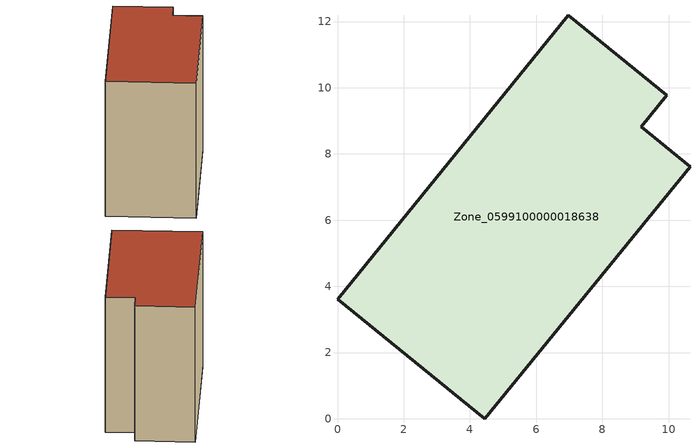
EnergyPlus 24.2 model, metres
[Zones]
Zone_0599100000018638
 floor ground (C_G): 0,3.62 6.96,12.19 9.95,9.77 9.18,8.82 10.65,7.62 4.45,0 z0
 wall outside (C_F): 6.96,12.19 0,3.62 4.45,0 10.65,7.62 9.18,8.82 9.95,9.77 6.96,12.19 z0:9.48
 roof outside (C_R): 0,3.62 4.45,0 10.65,7.62 9.18,8.82 9.95,9.77 6.96,12.19 z9.48
[BUILDING]
Pand.0599100000018638: North Axis=0; Terrain=City; Loads Convergence Tolerance Value=0.04; Temperature Convergence Tolerance Value=0.4; Solar Distribution=FullExterior; Maximum Number of Warmup Days=25; Minimum Number of Warmup Days=1
[Site:Location]
Rotterdam.The.Hague.AP_ZH_NLD Design_Conditions: Latitude=51.96; Longitude=4.45; Time Zone=1; Elevation=-4.5
[SITE:GROUNDTEMPERATURE:BUILDINGSURFACE]
18, 18, 18, 18, 18, 18, 18, 18, 18, 18, 18, 18
[MATERIAL] Thermal Absorptance=0.9; Solar Absorptance=0.7; Visible Absorptance=0.7
Name | Roughness | Thickness | Conductivity | Density | Specific Heat
G.TI.1946 | MediumSmooth | 0.15 | 1 | 540 | 1210
F.TI.1946 | Rough | 0.3 | 0.857143 | 1920 | 840
R.TI.1946 | MediumRough | 0.2 | 0.1 | 1500 | 1000
[CONSTRUCTION]
C_G: G.TI.1946
C_F: F.TI.1946
C_R: R.TI.1946
[ZONE]
Zone_0599100000018638: Type=1; Multiplier=1; Ceiling Height=Autocalculate; Volume=Autocalculate; Floor Area=autocalculate; Part of Total Floor Area=Yes
[ZONEINFILTRATION:DESIGNFLOWRATE]
Infil_Zone_0599100000018638: Zone or ZoneList or Space or SpaceList=Zone_0599100000018638; Schedule=AlwaysOn; Design Flow Rate Calculation Method=Flow/Area; Flow Rate per Floor Area=0.003; Constant Term Coefficient=1; Temperature Term Coefficient=0; Velocity Term Coefficient=0; Velocity Squared Term Coefficient=0
[HVACTEMPLATE:ZONE:IDEALLOADSAIRSYSTEM]
Zone_0599100000018638: Maximum Heating Supply Air Temperature=50; Minimum Cooling Supply Air Temperature=13; Maximum Heating Supply Air Humidity Ratio=0.0156; Minimum Cooling Supply Air Humidity Ratio=0.0077; Heating Limit=NoLimit; Cooling Limit=NoLimit; Dehumidification Control Type=ConstantSensibleHeatRatio; Cooling Sensible Heat Ratio=0.7; Dehumidification Setpoint=60; Humidification Control Type=None; Humidification Setpoint=30; Outdoor Air Method=None; Outdoor Air Flow Rate per Person=0.00944; Outdoor Air Flow Rate per Zone Floor Area=0; Outdoor Air Flow Rate per Zone=0; Demand Controlled Ventilation Type=None; Outdoor Air Economizer Type=NoEconomizer; Heat Recovery Type=None; Sensible Heat Recovery Effectiveness=0.7; Latent Heat Recovery Effectiveness=0.65
[ZONECONTROL:THERMOSTAT]
ThermostatControl_Zone_0599100000018638: Zone or ZoneList=Zone_0599100000018638; Control Type Schedule=DualSetpointControlType; Control 1=Thermostat_Zone_0599100000018638; Temperature Difference Between Cutout And Setpoint=0
[THERMOSTATSETPOINT:DUALSETPOINT]
Thermostat_Zone_0599100000018638: Heating Setpoint Temperature Schedule=HeatingSetpoint_Zone_0599100000018638; Cooling Setpoint Temperature Schedule=CoolingSetpoint_Zone_0599100000018638
[SCHEDULE:COMPACT]
HeatingSetpoint_Zone_0599100000018638: Through: 12/31, For: AllDays, Until: 24:00, 21
CoolingSetpoint_Zone_0599100000018638: Through: 12/31, For: AllDays, Until: 24:00, 24
DualSetpointControlType: Through: 12/31, For: AllDays, Until: 24:00, 4
AlwaysOn: Through: 12/31, For: AllDays, Until: 24:00, 1
